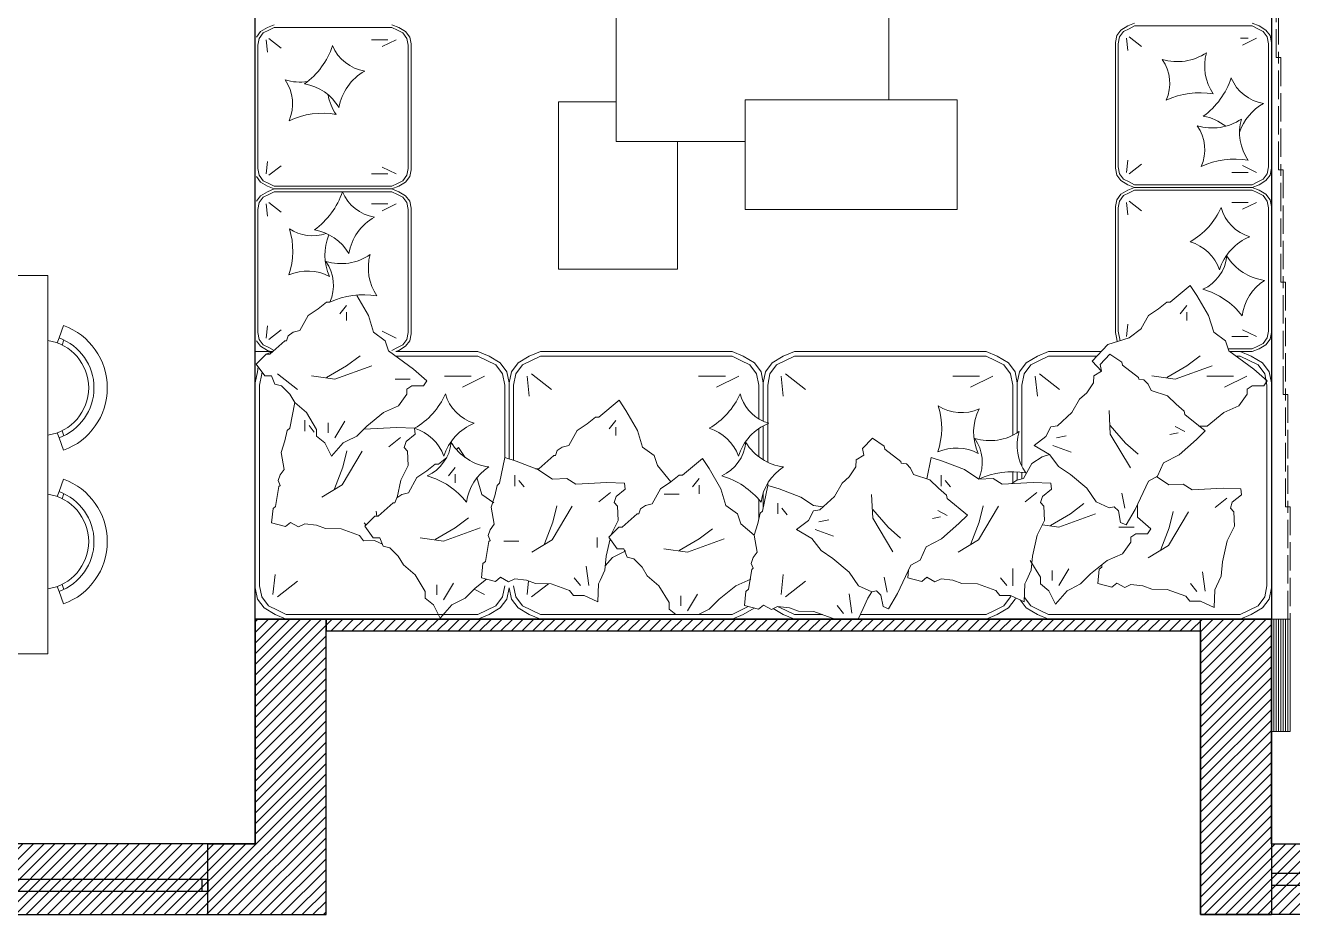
# Model space of a CAD drawing. Header units: millimetres. Extents: x 4686 to 9873, y 2010 to 4441.
# Drawn here: x 5589 to 6126, y 3089 to 3465 of the extents above; entities that cross this region are included whole.
import ezdxf

# ---------------------------------------------------------------- set-up
doc = ezdxf.new("R2010")
doc.units = ezdxf.units.MM
doc.linetypes.add('ACAD_ISO02W100', pattern=[15, 12, -3])
for name, color, linetype, lineweight in [('A-FURN', 9, 'Continuous', 18), ('PROIEZIONI_finissime_fine lines', 251, 'Continuous', 9), ('SEZIONI_medie_small_section', 2, 'Continuous', 25)]:
    doc.layers.add(name, color=color, linetype=linetype, lineweight=lineweight)
doc.layers.add('vetro', color=140, linetype='Continuous')
doc.layers.add('Wall', color=7, linetype='Continuous')

msp = doc.modelspace()

# ---------------------------------------------------------------- hatches: boundary and pattern name
at = {"layer": 'SEZIONI_medie_small_section'}
h = msp.add_hatch(dxfattribs=at)
h.set_pattern_fill('ANSI31', color=256)
edge = h.paths.add_edge_path()
edge.add_line((5286.53, 3553.63), (5316.53, 3566.19))
edge.add_line((5286.53, 3553.63), (5286.53, 3088.68))
edge.add_line((5316.53, 3118.68), (5316.53, 3566.19))
edge.add_line((5686.53, 3118.68), (5316.53, 3118.68))
edge.add_line((5286.53, 3088.68), (5716.53, 3088.68))
edge.add_line((5716.53, 3088.68), (5716.53, 3208.68))
edge.add_line((5686.53, 3213.68), (5686.53, 3118.68))
edge.add_line((6116.53, 3213.68), (5686.53, 3213.68))
edge.add_line((5716.53, 3208.68), (6086.53, 3208.68))
edge.add_line((6116.53, 3118.68), (6116.53, 3213.68))
edge.add_line((6086.53, 3208.68), (6086.53, 3088.68))
edge.add_line((6436.53, 3088.68), (6116.53, 3088.68))
edge.add_line((6086.53, 3088.68), (6116.53, 3088.68))
edge.add_line((6116.53, 3118.68), (6406.53, 3118.68))
edge.add_line((6406.53, 3118.68), (6406.53, 3838.68))
edge.add_line((6436.53, 3868.68), (6436.53, 3088.68))

# ---------------------------------------------------------------- linework, layer by layer
at = {"layer": 'A-FURN'}
for p, q in [((5839.27, 3432.43), (5839.27, 3478.54)), ((5954.68, 3478.54), (5954.68, 3433.3)), ((5694.63, 3465.09), (5691.74, 3463.94)), ((5747.3, 3463.94), (5744.4, 3465.09)), ((6055.76, 3464.58), (6052.86, 3462.85)), ((6058.65, 3465.74), (6055.76, 3464.58)), ((6058.65, 3464.58), (6056.34, 3463.42)), ((6108.43, 3464.58), (6058.65, 3464.58)), ((6108.43, 3464.58), (6101.84, 3464.58)), ((6111.32, 3464.58), (6108.43, 3465.74)), ((6110.74, 3463.42), (6108.43, 3464.58)), ((6114.21, 3462.85), (6111.32, 3464.58)), ((5688.84, 3462.2), (5687.11, 3459.89)), ((5688.26, 3459.31), (5687.69, 3456.41)), ((5690, 3461.62), (5688.26, 3459.31)), ((5691.74, 3463.94), (5688.84, 3462.2)), ((5692.32, 3462.78), (5690, 3461.62)), ((5691.16, 3458.73), (5691.74, 3453.52)), ((5694.63, 3463.94), (5692.32, 3462.78)), ((5692.32, 3459.31), (5697.52, 3455.25)), ((5744.4, 3463.94), (5694.63, 3463.94)), ((5742.67, 3458.73), (5735.72, 3458.73)), ((5746.14, 3458.73), (5740.35, 3455.83)), ((5746.72, 3462.78), (5744.4, 3463.94)), ((5749.03, 3461.62), (5746.72, 3462.78)), ((5750.19, 3462.2), (5747.3, 3463.94)), ((5750.77, 3459.31), (5749.03, 3461.62)), ((5751.93, 3459.89), (5750.19, 3462.2)), ((5751.35, 3456.41), (5750.77, 3459.31)), ((5751.93, 3459.89), (5752.51, 3456.99)), ((6051.13, 3460.53), (6050.55, 3457.64)), ((6052.86, 3462.85), (6051.13, 3460.53)), ((6052.29, 3459.95), (6051.71, 3457.06)), ((6054.02, 3462.27), (6052.29, 3459.95)), ((6056.34, 3463.42), (6054.02, 3462.27)), ((6055.18, 3459.37), (6055.76, 3454.16)), ((6056.34, 3459.95), (6061.55, 3455.9)), ((6106.69, 3459.37), (6103.4, 3459.37)), ((6110.16, 3459.37), (6104.37, 3456.48)), ((6113.06, 3462.27), (6110.74, 3463.42)), ((6114.79, 3459.95), (6113.06, 3462.27)), ((6115.95, 3460.53), (6114.21, 3462.85)), ((6115.37, 3457.06), (6114.79, 3459.95)), ((6115.95, 3460.53), (6116.53, 3457.64)), ((5687.69, 3456.41), (5687.69, 3430.37)), ((5751.35, 3430.37), (5751.35, 3456.41)), ((5752.51, 3456.99), (5752.51, 3430.37)), ((6050.55, 3457.64), (6050.55, 3431.01)), ((6051.71, 3457.06), (6051.71, 3431.01)), ((6115.37, 3431.01), (6115.37, 3457.06)), ((6116.53, 3457.64), (6116.53, 3431.01)), ((5814.89, 3432.43), (5814.89, 3361.7)), ((5839.27, 3432.43), (5814.89, 3432.43)), ((5839.27, 3415.77), (5839.27, 3432.43)), ((5893.91, 3415.77), (5893.91, 3433.3)), ((5893.91, 3433.3), (5954.68, 3433.3)), ((5983.54, 3433.3), (5954.68, 3433.3)), ((5983.54, 3386.93), (5983.54, 3433.3)), ((5687.69, 3404.32), (5687.69, 3430.37)), ((5751.35, 3430.37), (5751.35, 3404.32)), ((5752.51, 3403.75), (5752.51, 3430.37)), ((6050.55, 3404.39), (6050.55, 3431.01)), ((6051.71, 3404.97), (6051.71, 3431.01)), ((6115.37, 3431.01), (6115.37, 3404.97)), ((6116.53, 3404.39), (6116.53, 3431.01)), ((5865.28, 3415.77), (5839.27, 3415.77)), ((5865.28, 3361.7), (5865.28, 3415.77)), ((5893.91, 3415.77), (5865.28, 3415.77)), ((5893.91, 3415.77), (5893.91, 3386.93)), ((5691.16, 3402.01), (5691.74, 3407.22)), ((5692.32, 3401.43), (5697.52, 3405.48)), ((6055.18, 3402.65), (6055.76, 3407.86)), ((6056.34, 3402.08), (6061.55, 3406.13)), ((6110.16, 3402.65), (6104.37, 3405.55)), ((5688.84, 3398.54), (5687.11, 3400.85)), ((5688.26, 3401.43), (5687.69, 3404.32)), ((5690, 3399.12), (5688.26, 3401.43)), ((5742.67, 3402.01), (5735.72, 3402.01)), ((5746.14, 3402.01), (5740.35, 3404.9)), ((5750.77, 3401.43), (5749.03, 3399.12)), ((5751.93, 3400.85), (5750.19, 3398.54)), ((5751.35, 3404.32), (5750.77, 3401.43)), ((5751.93, 3400.85), (5752.51, 3403.75)), ((6051.13, 3401.5), (6050.55, 3404.39)), ((6052.86, 3399.18), (6051.13, 3401.5)), ((6052.29, 3402.08), (6051.71, 3404.97)), ((6054.02, 3399.76), (6052.29, 3402.08)), ((6056.34, 3398.6), (6054.02, 3399.76)), ((6106.69, 3402.65), (6099.74, 3402.65)), ((6113.06, 3399.76), (6110.74, 3398.6)), ((6114.79, 3402.08), (6113.06, 3399.76)), ((6115.95, 3401.5), (6114.21, 3399.18)), ((6115.37, 3404.97), (6114.79, 3402.08)), ((6115.95, 3401.5), (6116.53, 3404.39)), ((5691.74, 3396.8), (5688.84, 3398.54)), ((5691.74, 3394.49), (5688.84, 3392.75)), ((5692.32, 3397.96), (5690, 3399.12)), ((5694.63, 3395.64), (5691.74, 3396.8)), ((5694.63, 3395.64), (5691.74, 3394.49)), ((5694.63, 3396.8), (5692.32, 3397.96)), ((5694.63, 3394.49), (5692.32, 3393.33)), ((5744.4, 3396.8), (5694.63, 3396.8)), ((5744.4, 3395.64), (5694.63, 3395.64)), ((5744.4, 3395.64), (5694.63, 3395.64)), ((5744.4, 3394.49), (5694.63, 3394.49)), ((5746.72, 3397.96), (5744.4, 3396.8)), ((5747.3, 3396.8), (5744.4, 3395.64)), ((5747.3, 3394.49), (5744.4, 3395.64)), ((5746.72, 3393.33), (5744.4, 3394.49)), ((5749.03, 3399.12), (5746.72, 3397.96)), ((5750.19, 3398.54), (5747.3, 3396.8)), ((5750.19, 3392.75), (5747.3, 3394.49)), ((6055.76, 3397.45), (6052.86, 3399.18)), ((6055.76, 3395.13), (6052.86, 3393.39)), ((6058.65, 3396.29), (6055.76, 3397.45)), ((6058.65, 3396.29), (6055.76, 3395.13)), ((6058.65, 3397.45), (6056.34, 3398.6)), ((6058.65, 3395.13), (6056.34, 3393.97)), ((6108.43, 3397.45), (6058.65, 3397.45)), ((6108.43, 3396.29), (6058.65, 3396.29)), ((6108.43, 3396.29), (6058.65, 3396.29)), ((6108.43, 3395.13), (6058.65, 3395.13)), ((6110.74, 3398.6), (6108.43, 3397.45)), ((6111.32, 3397.45), (6108.43, 3396.29)), ((6111.32, 3395.13), (6108.43, 3396.29)), ((6110.74, 3393.97), (6108.43, 3395.13)), ((6114.21, 3399.18), (6111.32, 3397.45)), ((6114.21, 3393.39), (6111.32, 3395.13)), ((5688.84, 3392.75), (5687.11, 3390.43)), ((5688.26, 3389.86), (5687.69, 3386.96)), ((5690, 3392.17), (5688.26, 3389.86)), ((5692.32, 3393.33), (5690, 3392.17)), ((5691.16, 3389.28), (5691.74, 3384.07)), ((5692.32, 3389.86), (5697.52, 3385.8)), ((5742.67, 3389.28), (5735.72, 3389.28)), ((5746.14, 3389.28), (5740.35, 3386.38)), ((5749.03, 3392.17), (5746.72, 3393.33)), ((5750.77, 3389.86), (5749.03, 3392.17)), ((5751.93, 3390.43), (5750.19, 3392.75)), ((5751.35, 3386.96), (5750.77, 3389.86)), ((5751.93, 3390.43), (5752.51, 3387.54)), ((6051.13, 3391.08), (6050.55, 3388.19)), ((6052.86, 3393.39), (6051.13, 3391.08)), ((6052.29, 3390.5), (6051.71, 3387.61)), ((6054.02, 3392.82), (6052.29, 3390.5)), ((6056.34, 3393.97), (6054.02, 3392.82)), ((6055.18, 3389.92), (6055.76, 3384.71)), ((6056.34, 3390.5), (6061.55, 3386.45)), ((6106.69, 3389.92), (6099.74, 3389.92)), ((6110.16, 3389.92), (6104.37, 3387.03)), ((6113.06, 3392.82), (6110.74, 3393.97)), ((6114.79, 3390.5), (6113.06, 3392.82)), ((6115.95, 3391.08), (6114.21, 3393.39)), ((6115.37, 3387.61), (6114.79, 3390.5)), ((6115.95, 3391.08), (6116.53, 3388.19)), ((5687.69, 3386.96), (5687.69, 3360.92)), ((5751.35, 3360.92), (5751.35, 3386.96)), ((5752.51, 3387.54), (5752.51, 3360.92)), ((5893.91, 3386.93), (5983.54, 3386.93)), ((6050.55, 3388.19), (6050.55, 3361.56)), ((6051.71, 3387.61), (6051.71, 3361.56)), ((6115.37, 3361.56), (6115.37, 3387.61)), ((6116.53, 3388.19), (6116.53, 3361.56)), ((5687.69, 3334.87), (5687.69, 3360.92)), ((5751.35, 3360.92), (5751.35, 3334.87)), ((5752.51, 3334.29), (5752.51, 3360.92)), ((5814.89, 3361.7), (5865.28, 3361.7)), ((6050.55, 3334.94), (6050.55, 3361.56)), ((6051.71, 3335.52), (6051.71, 3361.56)), ((6115.37, 3361.56), (6115.37, 3335.52)), ((6116.53, 3334.94), (6116.53, 3361.56)), ((6073.71, 3347.73), (6082.21, 3354.81)), ((6082.21, 3354.81), (6085.04, 3350.56)), ((5713.22, 3344.9), (5716.76, 3347.73)), ((5716.76, 3347.73), (5718.17, 3347.73)), ((5725.25, 3346.32), (5722.42, 3342.78)), ((5729.5, 3350.56), (5734.45, 3342.07)), ((6068.76, 3344.9), (6072.3, 3347.73)), ((6072.3, 3347.73), (6073.71, 3347.73)), ((6080.79, 3346.32), (6077.96, 3342.78)), ((6085.04, 3350.56), (6089.99, 3342.07)), ((5705.43, 3335.7), (5708.97, 3342.07)), ((5708.97, 3342.07), (5713.22, 3344.9)), ((5725.25, 3343.49), (5725.25, 3339.95)), ((5734.45, 3342.07), (5736.58, 3334.99)), ((6061.49, 3336.63), (6064.51, 3342.07)), ((6064.51, 3342.07), (6068.76, 3344.9)), ((6080.79, 3343.49), (6080.79, 3339.95)), ((6089.99, 3342.07), (6092.12, 3334.99)), ((5603.56, 3332.62), (5605.48, 3337.9)), ((5691.16, 3332.56), (5691.74, 3337.77)), ((5692.32, 3331.98), (5697.52, 3336.03)), ((5702.6, 3334.99), (5705.43, 3335.7)), ((5746.14, 3332.56), (5740.35, 3335.45)), ((6052.52, 3331.46), (6051.71, 3335.52)), ((6055.18, 3333.2), (6055.76, 3338.41)), ((6056.34, 3332.62), (6061.55, 3336.68)), ((6110.16, 3333.2), (6104.37, 3336.1)), ((6115.37, 3335.52), (6114.79, 3332.62)), ((5602.79, 3330.51), (5603.56, 3332.62)), ((5604.86, 3329.62), (5605.63, 3331.75)), ((5688.84, 3329.09), (5687.11, 3331.4)), ((5688.26, 3331.98), (5687.69, 3334.87)), ((5690, 3329.66), (5688.26, 3331.98)), ((5692.69, 3325.79), (5699.06, 3331.45)), ((5699.06, 3331.45), (5699.77, 3331.45)), ((5699.77, 3331.45), (5700.48, 3333.58)), ((5700.48, 3333.58), (5702.6, 3334.99)), ((5736.58, 3334.99), (5741.53, 3331.45)), ((5741.53, 3331.45), (5742.95, 3327.21)), ((5750.77, 3331.98), (5749.03, 3329.66)), ((5751.93, 3331.4), (5750.19, 3329.09)), ((5751.35, 3334.87), (5750.77, 3331.98)), ((5751.93, 3331.4), (5752.51, 3334.29)), ((6056.34, 3332.62), (6047.38, 3329.9)), ((6051.13, 3332.05), (6050.55, 3334.94)), ((6051.13, 3332.05), (6051.32, 3331.1)), ((6092.12, 3334.99), (6097.07, 3331.45)), ((6097.07, 3331.45), (6098.49, 3327.21)), ((6106.69, 3333.2), (6099.74, 3333.2)), ((6113.06, 3330.31), (6110.74, 3329.15)), ((6114.79, 3332.62), (6113.06, 3330.31)), ((6115.95, 3332.05), (6114.21, 3329.73)), ((6115.95, 3332.05), (6116.53, 3334.94)), ((5693.02, 3326.84), (5686.53, 3326.84)), ((5687.03, 3321.54), (5691.27, 3325.79)), ((5691.74, 3327.35), (5688.84, 3329.09)), ((5692.32, 3328.51), (5690, 3329.66)), ((5693.87, 3326.84), (5691.27, 3325.79)), ((5691.27, 3325.79), (5692.69, 3325.79)), ((5693.02, 3326.84), (5691.74, 3327.35)), ((5694.63, 3327.35), (5692.32, 3328.51)), ((5693.02, 3326.84), (5693.87, 3326.84)), ((5742.95, 3327.21), (5753.56, 3319.42)), ((5746.72, 3328.51), (5744.4, 3327.35)), ((5747.3, 3327.35), (5746.02, 3326.84)), ((5780.83, 3326.84), (5746.02, 3326.84)), ((5780.83, 3324.95), (5746.02, 3324.95)), ((5749.03, 3329.66), (5746.72, 3328.51)), ((5750.19, 3329.09), (5747.3, 3327.35)), ((5785.54, 3324.95), (5780.83, 3326.84)), ((5784.6, 3323.07), (5780.83, 3324.95)), ((5790.26, 3322.12), (5785.54, 3324.95)), ((5802.51, 3324.95), (5797.8, 3322.12)), ((5807.23, 3326.84), (5802.51, 3324.95)), ((5807.23, 3324.95), (5803.46, 3323.07)), ((5888.33, 3326.84), (5807.23, 3326.84)), ((5888.33, 3324.95), (5807.23, 3324.95)), ((5893.04, 3324.95), (5888.33, 3326.84)), ((5892.1, 3323.07), (5888.33, 3324.95)), ((5897.76, 3322.12), (5893.04, 3324.95)), ((5910.01, 3324.95), (5905.3, 3322.12)), ((5914.73, 3326.84), (5910.01, 3324.95)), ((5914.73, 3324.95), (5910.96, 3323.07)), ((5995.83, 3326.84), (5914.73, 3326.84)), ((5995.83, 3324.95), (5914.73, 3324.95)), ((6000.54, 3324.95), (5995.83, 3326.84)), ((5999.6, 3323.07), (5995.83, 3324.95)), ((6005.26, 3322.12), (6000.54, 3324.95)), ((6017.51, 3324.95), (6012.8, 3322.12)), ((6022.23, 3326.84), (6017.51, 3324.95)), ((6022.23, 3324.95), (6018.46, 3323.07)), ((6044.53, 3326.84), (6022.23, 3326.84)), ((6042.77, 3324.95), (6022.23, 3324.95)), ((6047.38, 3329.9), (6040.73, 3322.75)), ((6108.43, 3327.99), (6098.23, 3327.99)), ((6098.49, 3327.21), (6109.11, 3319.42)), ((6103.33, 3326.84), (6098.99, 3326.84)), ((6108.43, 3326.84), (6098.99, 3326.84)), ((6103.33, 3324.95), (6101.56, 3324.95)), ((6108.04, 3324.95), (6103.33, 3326.84)), ((6107.1, 3323.07), (6103.33, 3324.95)), ((6112.76, 3322.12), (6108.04, 3324.95)), ((6110.74, 3329.15), (6108.43, 3327.99)), ((6111.32, 3327.99), (6108.43, 3326.84)), ((6114.21, 3329.73), (6111.32, 3327.99)), ((5690.57, 3316.59), (5687.03, 3321.54)), ((5687.47, 3318.35), (5687.87, 3320.36)), ((5687.87, 3320.36), (5689.49, 3318.09)), ((5753.56, 3319.42), (5759.23, 3314.46)), ((5788.37, 3321.18), (5784.6, 3323.07)), ((5791.2, 3317.41), (5788.37, 3321.18)), ((5793.08, 3318.35), (5790.26, 3322.12)), ((5797.8, 3322.12), (5794.97, 3318.35)), ((5799.69, 3321.18), (5796.86, 3317.41)), ((5803.46, 3323.07), (5799.69, 3321.18)), ((5895.87, 3321.18), (5892.1, 3323.07)), ((5898.7, 3317.41), (5895.87, 3321.18)), ((5900.58, 3318.35), (5897.76, 3322.12)), ((5905.3, 3322.12), (5902.47, 3318.35)), ((5907.19, 3321.18), (5904.36, 3317.41)), ((5910.96, 3323.07), (5907.19, 3321.18)), ((6003.37, 3321.18), (5999.6, 3323.07)), ((6006.2, 3317.41), (6003.37, 3321.18)), ((6008.08, 3318.35), (6005.26, 3322.12)), ((6012.8, 3322.12), (6009.97, 3318.35)), ((6014.69, 3321.18), (6011.86, 3317.41)), ((6018.46, 3323.07), (6014.69, 3321.18)), ((6040.73, 3322.75), (6044.59, 3318.59)), ((6110.87, 3321.18), (6107.1, 3323.07)), ((6109.11, 3319.42), (6114.77, 3314.46)), ((6113.7, 3317.41), (6110.87, 3321.18)), ((6115.58, 3318.35), (6112.76, 3322.12)), ((5687.47, 3318.35), (5686.53, 3313.64)), ((5689.36, 3317.41), (5688.41, 3312.69)), ((5689.36, 3317.41), (5689.49, 3318.09)), ((5693.4, 3316.59), (5690.57, 3316.59)), ((5694.81, 3313.05), (5693.4, 3316.59)), ((5695.96, 3317.41), (5704.44, 3310.81)), ((5752.15, 3315.17), (5745.78, 3315.17)), ((5759.23, 3314.46), (5757.81, 3312.34)), ((5778, 3316.46), (5766.68, 3316.46)), ((5783.65, 3316.46), (5774.23, 3311.75)), ((5792.14, 3312.69), (5791.2, 3317.41)), ((5793.08, 3318.35), (5794.03, 3313.64)), ((5794.97, 3318.35), (5794.03, 3313.64)), ((5796.86, 3317.41), (5795.91, 3312.69)), ((5801.57, 3316.46), (5802.51, 3307.98)), ((5803.46, 3317.41), (5811.94, 3310.81)), ((5885.5, 3316.46), (5874.18, 3316.46)), ((5891.15, 3316.46), (5881.73, 3311.75)), ((5899.64, 3312.69), (5898.7, 3317.41)), ((5900.58, 3318.35), (5901.53, 3313.64)), ((5902.47, 3318.35), (5901.53, 3313.64)), ((5904.36, 3317.41), (5903.41, 3312.69)), ((5909.07, 3316.46), (5910.01, 3307.98)), ((5910.96, 3317.41), (5919.44, 3310.81)), ((5993, 3316.46), (5981.68, 3316.46)), ((5998.65, 3316.46), (5989.23, 3311.75)), ((6007.14, 3312.69), (6006.2, 3317.41)), ((6008.08, 3318.35), (6009.03, 3313.64)), ((6009.97, 3318.35), (6009.03, 3313.64)), ((6011.86, 3317.41), (6010.91, 3312.69)), ((6016.57, 3316.46), (6017.51, 3307.98)), ((6018.46, 3317.41), (6026.94, 3310.81)), ((6100.5, 3316.46), (6089.18, 3316.46)), ((6106.15, 3316.46), (6096.73, 3311.75)), ((6114.77, 3314.46), (6113.35, 3312.34)), ((6114.64, 3312.69), (6113.7, 3317.41)), ((6115.58, 3318.35), (6116.53, 3313.64)), ((5688.41, 3312.69), (5688.41, 3270.26)), ((5697.64, 3312.34), (5694.81, 3313.05)), ((5701.18, 3308.8), (5697.64, 3312.34)), ((5703.31, 3305.26), (5701.18, 3308.8)), ((5750.73, 3308.8), (5747.19, 3303.85)), ((5752.86, 3312.34), (5750.73, 3310.93)), ((5750.73, 3310.93), (5750.73, 3308.8)), ((5757.81, 3312.34), (5752.86, 3312.34)), ((5792.14, 3282.01), (5792.14, 3312.69)), ((5794.03, 3313.64), (5794.03, 3281.43)), ((5795.91, 3312.69), (5795.91, 3280.84)), ((5899.64, 3298.4), (5899.64, 3312.69)), ((5901.53, 3313.64), (5901.53, 3297.41)), ((5901.53, 3311.75), (5901.53, 3297.41)), ((5903.41, 3312.69), (5903.41, 3280.06)), ((6007.14, 3291.46), (6007.14, 3312.69)), ((6009.03, 3313.64), (6009.03, 3292.51)), ((6009.03, 3313.64), (6009.03, 3292.51)), ((6010.91, 3312.69), (6010.91, 3278.45)), ((6106.27, 3308.8), (6102.74, 3303.85)), ((6108.4, 3312.34), (6106.27, 3310.93)), ((6106.27, 3310.93), (6106.27, 3308.8)), ((6113.35, 3312.34), (6108.4, 3312.34)), ((6114.64, 3270.26), (6114.64, 3312.69)), ((6116.53, 3313.64), (6116.53, 3270.26)), ((5701.17, 3294.41), (5703.31, 3305.26)), ((5708.26, 3301.02), (5703.31, 3305.26)), ((5747.19, 3303.85), (5740.82, 3301.02)), ((5832.03, 3299.15), (5840.52, 3306.23)), ((5840.52, 3306.23), (5843.35, 3301.98)), ((6102.74, 3303.85), (6096.36, 3301.02)), ((5707.56, 3297.77), (5707.59, 3293.24)), ((5712.51, 3293.94), (5708.26, 3301.02)), ((5740.82, 3301.02), (5733.74, 3295.35)), ((5827.07, 3296.32), (5830.61, 3299.15)), ((5830.61, 3299.15), (5832.03, 3299.15)), ((5843.35, 3301.98), (5848.31, 3293.49)), ((6096.36, 3301.02), (6089.29, 3295.35)), ((5602.79, 3292.51), (5603.56, 3290.39)), ((5604.86, 3293.39), (5605.63, 3291.27)), ((5699.1, 3289.09), (5700.07, 3293.52)), ((5700.07, 3293.52), (5701.17, 3294.41)), ((5709.34, 3295.57), (5711.57, 3292.83)), ((5712.51, 3291.11), (5712.51, 3293.94)), ((5717.46, 3292.52), (5717.46, 3296.77)), ((5720.3, 3290.4), (5724.54, 3297.48)), ((5733.74, 3295.35), (5729.5, 3291.11)), ((5732.47, 3294.07), (5746.49, 3294.71)), ((5746.49, 3294.71), (5754.01, 3294.43)), ((5754.01, 3294.43), (5754.25, 3291.89)), ((5819.28, 3287.12), (5822.82, 3293.49)), ((5822.82, 3293.49), (5827.07, 3296.32)), ((5839.1, 3297.73), (5836.27, 3294.19)), ((5839.1, 3294.9), (5839.1, 3291.36)), ((5848.31, 3293.49), (5850.43, 3286.41)), ((5899.64, 3282.35), (5899.64, 3294.28)), ((5901.53, 3295.44), (5901.53, 3281.07)), ((5901.53, 3295.44), (5901.53, 3281.07)), ((6077.09, 3292.48), (6073.61, 3291.8)), ((6079.87, 3293.02), (6075.85, 3295.12)), ((6089.29, 3295.35), (6085.9, 3295.35)), ((5603.56, 3290.39), (5605.48, 3285.12)), ((5697.59, 3284.22), (5699.1, 3289.09)), ((5716.05, 3288.27), (5712.51, 3291.11)), ((5718.88, 3282.61), (5716.05, 3288.27)), ((5723.84, 3288.27), (5718.88, 3282.61)), ((5725.25, 3288.98), (5723.84, 3288.27)), ((5729.5, 3291.11), (5725.25, 3288.98)), ((5748.07, 3290.52), (5743.12, 3286.51)), ((5750.4, 3288.77), (5749.64, 3286.33)), ((5754.25, 3291.89), (5750.4, 3288.77)), ((5816.45, 3286.41), (5819.28, 3287.12)), ((6024.03, 3287.17), (6031.79, 3284.36)), ((6025.58, 3290.36), (6029.74, 3291.17)), ((5698.85, 3277.04), (5697.59, 3284.22)), ((5749.64, 3286.33), (5750.98, 3284.68)), ((5750.98, 3284.68), (5751.35, 3278.61)), ((5764.11, 3279.18), (5767.59, 3282.08)), ((5771.67, 3285.48), (5772.61, 3286.26)), ((5772.61, 3286.26), (5775.44, 3282.01)), ((5790, 3271.17), (5792.14, 3282.01)), ((5792.14, 3282.01), (5797.02, 3280.5)), ((5806.54, 3277.21), (5812.91, 3282.87)), ((5812.91, 3282.87), (5813.62, 3282.87)), ((5813.62, 3282.87), (5814.33, 3284.99)), ((5814.33, 3284.99), (5816.45, 3286.41)), ((5850.43, 3286.41), (5855.38, 3282.87)), ((5855.38, 3282.87), (5856.8, 3278.62)), ((5970.77, 3273.07), (5972.53, 3282.01)), ((5972.53, 3282.01), (5977.41, 3280.5)), ((6015.24, 3279.51), (6019.49, 3282.34)), ((6019.49, 3282.34), (6022.63, 3283.29)), ((5697.1, 3274.71), (5698.85, 3277.04)), ((5751.35, 3278.61), (5748.19, 3272.39)), ((5754.91, 3273.52), (5759.16, 3276.35)), ((5759.16, 3276.35), (5762.7, 3279.18)), ((5762.7, 3279.18), (5764.11, 3279.18)), ((5771.19, 3277.77), (5768.36, 3274.23)), ((5797.02, 3280.5), (5806.21, 3277.02)), ((5805.13, 3277.21), (5806.54, 3277.21)), ((5806.21, 3277.02), (5812.32, 3272.86)), ((5856.8, 3278.62), (5862.36, 3271.69)), ((5867.31, 3274.52), (5875.81, 3281.6)), ((5875.81, 3281.6), (5878.64, 3277.36)), ((5878.64, 3277.36), (5883.59, 3268.86)), ((5977.41, 3280.5), (5986.61, 3277.02)), ((5986.61, 3277.02), (5992.71, 3272.86)), ((6011.7, 3273.14), (6015.24, 3279.51)), ((5603.56, 3267.62), (5605.48, 3272.9)), ((5696.34, 3272.27), (5697.1, 3274.71)), ((5697.13, 3270.18), (5696.34, 3272.27)), ((5748.19, 3272.39), (5746.61, 3265.15)), ((5751.37, 3267.15), (5754.91, 3273.52)), ((5771.19, 3274.94), (5771.19, 3271.4)), ((5780.38, 3273.54), (5780.39, 3273.52)), ((5780.39, 3273.52), (5782.52, 3266.44)), ((5788.9, 3270.27), (5790, 3271.17)), ((5796.39, 3274.53), (5796.42, 3269.99)), ((5798.18, 3272.33), (5800.4, 3269.58)), ((5812.32, 3272.86), (5818.4, 3273.23)), ((5818.4, 3273.23), (5822.17, 3270.83)), ((5822.17, 3270.83), (5835.33, 3271.47)), ((5835.33, 3271.47), (5842.84, 3271.18)), ((5842.84, 3271.18), (5843.08, 3268.64)), ((5858.11, 3268.86), (5862.36, 3271.69)), ((5862.36, 3271.69), (5865.9, 3274.52)), ((5865.9, 3274.52), (5867.31, 3274.52)), ((5874.39, 3273.11), (5871.56, 3269.57)), ((5903.41, 3271.23), (5903.41, 3270.26)), ((5976.78, 3274.53), (5976.81, 3269.99)), ((5978.57, 3272.33), (5980.8, 3269.58)), ((5992.71, 3272.86), (5998.79, 3273.23)), ((5998.79, 3273.23), (6002.57, 3270.83)), ((6002.57, 3270.83), (6015.72, 3271.47)), ((6006.75, 3271.02), (6008.87, 3272.43)), ((6007.14, 3271.28), (6007.14, 3276.01)), ((6008.87, 3272.43), (6011.7, 3273.14)), ((6009.03, 3275.94), (6009.03, 3272.47)), ((6009.03, 3275.94), (6009.03, 3272.47)), ((6010.91, 3275.76), (6010.91, 3272.94)), ((6015.72, 3271.47), (6023.24, 3271.18)), ((6023.24, 3271.18), (6023.47, 3268.64)), ((6067.96, 3273.95), (6073.09, 3270.45)), ((5602.79, 3265.51), (5603.56, 3267.62)), ((5604.86, 3264.62), (5605.63, 3266.75)), ((5688.41, 3227.82), (5688.41, 3270.26)), ((5695.2, 3261.32), (5696.58, 3269.73)), ((5696.58, 3269.73), (5697.13, 3270.18)), ((5746.42, 3265.03), (5748.54, 3266.44)), ((5748.54, 3266.44), (5751.37, 3267.15)), ((5782.52, 3266.44), (5787.47, 3262.9)), ((5786.42, 3260.97), (5787.94, 3265.85)), ((5787.94, 3265.85), (5788.9, 3270.27)), ((5836.9, 3267.28), (5831.95, 3263.26)), ((5843.08, 3268.64), (5839.23, 3265.52)), ((5854.57, 3262.49), (5858.11, 3268.86)), ((5866, 3266.59), (5859.63, 3266.59)), ((5874.39, 3270.28), (5874.39, 3266.74)), ((5883.59, 3268.86), (5885.72, 3261.78)), ((5901.27, 3259.41), (5903.41, 3270.26)), ((5901.53, 3267.12), (5901.53, 3260.7)), ((5903.41, 3270.26), (5908.29, 3268.74)), ((5908.29, 3268.74), (5917.49, 3265.27)), ((6017.29, 3267.28), (6012.34, 3263.26)), ((6023.47, 3268.64), (6019.63, 3265.52)), ((6054.45, 3260.65), (6053.23, 3266.91)), ((6073.09, 3270.45), (6079.17, 3270.82)), ((6079.17, 3270.82), (6082.94, 3268.42)), ((6082.94, 3268.42), (6096.1, 3269.06)), ((6096.1, 3269.06), (6103.62, 3268.78)), ((6103.85, 3266.23), (6100, 3263.11)), ((6103.62, 3268.78), (6103.85, 3266.23)), ((6114.64, 3270.26), (6114.64, 3227.82)), ((6116.53, 3226.88), (6116.53, 3270.26)), ((5693.47, 3254.46), (5694.1, 3260.43)), ((5694.1, 3260.43), (5695.2, 3261.32)), ((5738.63, 3257.24), (5745, 3262.9)), ((5745, 3262.9), (5745.71, 3262.9)), ((5745.71, 3262.9), (5746.42, 3265.03)), ((5787.69, 3253.79), (5786.42, 3260.97)), ((5839.23, 3265.52), (5838.48, 3263.08)), ((5838.48, 3263.08), (5839.81, 3261.44)), ((5839.81, 3261.44), (5840.19, 3255.36)), ((5848.91, 3258.24), (5849.62, 3260.37)), ((5849.62, 3260.37), (5851.74, 3261.78)), ((5851.74, 3261.78), (5854.57, 3262.49)), ((5885.72, 3261.78), (5890.67, 3258.24)), ((5899.64, 3256.07), (5899.64, 3264.3)), ((5907.66, 3262.77), (5907.69, 3258.24)), ((5909.45, 3260.57), (5911.68, 3257.82)), ((5917.49, 3265.27), (5922.72, 3261.7)), ((5922.72, 3261.7), (5926.77, 3261.11)), ((6019.63, 3265.52), (6018.87, 3263.08)), ((6018.87, 3263.08), (6020.21, 3261.44)), ((6020.21, 3261.44), (6020.58, 3255.36)), ((6059.84, 3260.08), (6059.84, 3262.09)), ((6097.67, 3264.87), (6092.72, 3260.85)), ((6100, 3263.11), (6099.25, 3260.68)), ((6099.25, 3260.68), (6100.58, 3259.03)), ((5732.97, 3252.99), (5737.21, 3257.24)), ((5737.21, 3257.24), (5738.63, 3257.24)), ((5738.08, 3257.24), (5737.77, 3259.39)), ((5840.19, 3255.36), (5837.02, 3249.15)), ((5841.83, 3252.58), (5848.2, 3258.24)), ((5848.2, 3258.24), (5848.91, 3258.24)), ((5890.67, 3258.24), (5892.09, 3254)), ((5899.21, 3254.09), (5900.17, 3258.52)), ((5900.17, 3258.52), (5901.27, 3259.41)), ((5925.06, 3254.82), (5929.23, 3255.64)), ((5976.57, 3256.94), (5973.1, 3256.26)), ((5979.35, 3257.48), (5975.33, 3259.58)), ((6020.58, 3255.36), (6017.41, 3249.15)), ((6059.84, 3256.86), (6059.84, 3260.08)), ((6059.84, 3256.86), (6065.5, 3251.9)), ((6100.58, 3259.03), (6100.96, 3252.95)), ((5699.34, 3252.84), (5693.47, 3254.46)), ((5701.54, 3254.62), (5699.34, 3252.84)), ((5704.87, 3252.76), (5701.54, 3254.62)), ((5707.52, 3254), (5704.87, 3252.76)), ((5712.49, 3253.48), (5707.52, 3254)), ((5716.37, 3252.06), (5712.49, 3253.48)), ((5722.9, 3251.89), (5716.37, 3252.06)), ((5730.65, 3249.06), (5722.9, 3251.89)), ((5733.45, 3253.48), (5732.72, 3254.38)), ((5736.51, 3248.04), (5732.97, 3252.99)), ((5785.17, 3249.02), (5785.93, 3251.46)), ((5785.93, 3251.46), (5787.69, 3253.79)), ((5836.17, 3248.33), (5840.42, 3252.58)), ((5840.42, 3252.58), (5841.83, 3252.58)), ((5892.09, 3254), (5897.69, 3249.22)), ((5897.69, 3249.22), (5899.21, 3254.09)), ((5923.52, 3251.64), (5931.28, 3248.82)), ((6058.42, 3252.61), (6052.05, 3252.61)), ((6059.13, 3249.78), (6057, 3248.36)), ((6064.08, 3249.78), (6059.13, 3249.78)), ((6065.5, 3251.9), (6064.08, 3249.78)), ((6100.96, 3252.95), (6097.79, 3246.74)), ((5732.44, 3246.86), (5730.65, 3249.06)), ((5736.97, 3246.89), (5732.44, 3246.86)), ((5739.34, 3248.04), (5736.51, 3248.04)), ((5740.42, 3245.33), (5736.97, 3246.89)), ((5740.75, 3244.5), (5739.34, 3248.04)), ((5743.59, 3243.79), (5740.75, 3244.5)), ((5784.03, 3238.07), (5785.41, 3246.48)), ((5785.96, 3246.93), (5785.17, 3249.02)), ((5785.41, 3246.48), (5785.96, 3246.93)), ((5798.09, 3246.62), (5791.72, 3246.62)), ((5831.32, 3243.94), (5831.32, 3248.18)), ((5836.69, 3247.61), (5835.09, 3240.29)), ((5839.71, 3243.38), (5836.17, 3248.33)), ((5898.96, 3242.04), (5897.69, 3249.22)), ((6017.41, 3249.15), (6015.48, 3240.29)), ((6057, 3246.24), (6053.47, 3241.29)), ((6057, 3248.36), (6057, 3246.24)), ((6097.79, 3246.74), (6095.86, 3237.88)), ((5747.12, 3240.25), (5743.59, 3243.79)), ((5749.25, 3236.71), (5747.12, 3240.25)), ((5835.09, 3240.29), (5834.47, 3234.32)), ((5837.69, 3239.69), (5834.67, 3236.24)), ((5839.1, 3240.4), (5837.69, 3239.69)), ((5843.35, 3242.52), (5839.1, 3240.4)), ((5842.54, 3243.38), (5839.71, 3243.38)), ((5843.95, 3239.84), (5842.54, 3243.38)), ((5846.79, 3239.13), (5843.95, 3239.84)), ((5850.32, 3235.59), (5846.79, 3239.13)), ((5896.45, 3237.27), (5897.2, 3239.71)), ((5897.2, 3239.71), (5898.96, 3242.04)), ((6015.48, 3240.29), (6014.86, 3234.32)), ((6053.47, 3241.29), (6047.09, 3238.46)), ((5754.2, 3232.47), (5749.25, 3236.71)), ((5782.31, 3231.21), (5782.93, 3237.18)), ((5782.93, 3237.18), (5784.03, 3238.07)), ((5827.76, 3227.97), (5826.6, 3236.14)), ((5834.47, 3234.32), (5832.5, 3229.99)), ((5852.45, 3232.05), (5850.32, 3235.59)), ((5895.3, 3226.32), (5896.68, 3234.73)), ((5897.23, 3235.17), (5896.45, 3237.27)), ((5896.68, 3234.73), (5897.23, 3235.17)), ((5962.7, 3231.21), (5963.04, 3234.45)), ((6007.14, 3235.12), (6007.14, 3227.82)), ((6014.86, 3234.32), (6012.9, 3229.99)), ((6018.78, 3231.38), (6014.53, 3238.46)), ((6023.74, 3229.96), (6023.74, 3234.21)), ((6026.57, 3227.84), (6030.81, 3234.92)), ((6047.09, 3238.46), (6040.02, 3232.79)), ((6043.08, 3228.8), (6043.7, 3234.77)), ((6043.7, 3234.77), (6044.8, 3235.66)), ((6044.8, 3235.66), (6044.8, 3236.62)), ((6088.53, 3225.56), (6087.37, 3233.73)), ((6095.86, 3237.88), (6095.24, 3231.91)), ((5604.86, 3228.39), (5605.63, 3226.27)), ((5694.07, 3224.05), (5695.01, 3232.54)), ((5695.96, 3223.11), (5704.44, 3229.71)), ((5758.45, 3225.39), (5754.2, 3232.47)), ((5763.41, 3223.97), (5763.41, 3228.22)), ((5766.24, 3221.85), (5770.48, 3228.93)), ((5784.45, 3230.62), (5779.69, 3226.8)), ((5788.18, 3229.59), (5782.31, 3231.21)), ((5790.38, 3231.37), (5788.18, 3229.59)), ((5793.7, 3229.51), (5790.38, 3231.37)), ((5796.35, 3230.75), (5793.7, 3229.51)), ((5801.33, 3230.23), (5796.35, 3230.75)), ((5805.21, 3228.82), (5801.33, 3230.23)), ((5801.57, 3224.05), (5802.22, 3229.9)), ((5803.46, 3223.11), (5810.61, 3228.67)), ((5811.73, 3228.64), (5805.21, 3228.82)), ((5819.49, 3225.81), (5811.73, 3228.64)), ((5824.23, 3227.84), (5821.55, 3231.13)), ((5831.85, 3228.55), (5831.57, 3221.03)), ((5832.5, 3229.99), (5831.85, 3228.55)), ((5857.4, 3227.81), (5852.45, 3232.05)), ((5896.33, 3230.64), (5889.96, 3227.81)), ((5909.07, 3224.05), (5910.01, 3232.54)), ((5910.96, 3223.11), (5919.44, 3229.71)), ((5953.93, 3225.12), (5952.71, 3231.37)), ((5968.57, 3229.59), (5962.7, 3231.21)), ((5970.77, 3231.37), (5968.57, 3229.59)), ((5974.1, 3229.51), (5970.77, 3231.37)), ((5976.74, 3230.75), (5974.1, 3229.51)), ((5981.72, 3230.23), (5976.74, 3230.75)), ((5985.6, 3228.82), (5981.72, 3230.23)), ((5992.12, 3228.64), (5985.6, 3228.82)), ((5999.88, 3225.81), (5992.12, 3228.64)), ((6004.62, 3227.84), (6001.94, 3231.13)), ((6012.24, 3228.55), (6011.96, 3221.03)), ((6012.9, 3229.99), (6012.24, 3228.55)), ((6018.78, 3228.55), (6018.78, 3231.38)), ((6022.32, 3225.71), (6018.78, 3228.55)), ((6035.77, 3228.55), (6031.52, 3226.42)), ((6040.02, 3232.79), (6035.77, 3228.55)), ((6048.95, 3227.18), (6043.08, 3228.8)), ((6051.15, 3228.96), (6048.95, 3227.18)), ((6054.47, 3227.11), (6051.15, 3228.96)), ((6057.12, 3228.34), (6054.47, 3227.11)), ((6062.1, 3227.82), (6057.12, 3228.34)), ((6085, 3225.43), (6082.32, 3228.73)), ((6095.24, 3231.91), (6093.27, 3227.58)), ((5602.79, 3227.51), (5603.56, 3225.39)), ((5603.56, 3225.39), (5605.48, 3220.12)), ((5687.47, 3222.17), (5686.53, 3226.88)), ((5689.36, 3223.11), (5688.41, 3227.82)), ((5692.19, 3219.34), (5689.36, 3223.11)), ((5758.45, 3222.56), (5758.45, 3225.39)), ((5779.69, 3226.8), (5775.44, 3222.56)), ((5783.65, 3224.05), (5779.18, 3226.29)), ((5791.2, 3223.11), (5788.37, 3219.34)), ((5792.14, 3227.82), (5791.2, 3223.11)), ((5793.08, 3222.17), (5794.03, 3226.88)), ((5794.97, 3222.17), (5794.03, 3226.88)), ((5796.86, 3223.11), (5795.91, 3227.82)), ((5799.69, 3219.34), (5796.86, 3223.11)), ((5821.27, 3223.62), (5819.49, 3225.81)), ((5825.8, 3223.65), (5821.27, 3223.62)), ((5831.57, 3221.03), (5825.8, 3223.65)), ((5861.65, 3220.73), (5857.4, 3227.81)), ((5866.61, 3219.31), (5866.61, 3223.56)), ((5869.44, 3217.19), (5873.68, 3224.27)), ((5889.96, 3227.81), (5882.89, 3222.14)), ((5893.58, 3219.45), (5894.2, 3225.43)), ((5894.2, 3225.43), (5895.3, 3226.32)), ((5939.04, 3216.21), (5937.88, 3224.39)), ((5945.74, 3222.56), (5947.41, 3225.29)), ((6001.66, 3223.62), (5999.88, 3225.81)), ((6006.19, 3223.65), (6001.66, 3223.62)), ((6006.2, 3223.11), (6003.37, 3219.34)), ((6011.96, 3221.03), (6006.19, 3223.65)), ((6006.3, 3223.6), (6006.2, 3223.11)), ((6008.08, 3222.17), (6008.2, 3222.74)), ((6014.69, 3219.34), (6012.03, 3222.88)), ((6025.15, 3220.05), (6022.32, 3225.71)), ((6030.11, 3225.71), (6025.15, 3220.05)), ((6031.52, 3226.42), (6030.11, 3225.71)), ((6065.98, 3226.41), (6062.1, 3227.82)), ((6072.5, 3226.23), (6065.98, 3226.41)), ((6080.26, 3223.41), (6072.5, 3226.23)), ((6082.04, 3221.21), (6080.26, 3223.41)), ((6092.62, 3226.14), (6092.34, 3218.62)), ((6093.27, 3227.58), (6092.62, 3226.14)), ((6113.7, 3223.11), (6110.87, 3219.34)), ((6114.64, 3227.82), (6113.7, 3223.11)), ((6115.58, 3222.17), (6116.53, 3226.88)), ((5690.3, 3218.39), (5687.47, 3222.17)), ((5695.01, 3215.57), (5690.3, 3218.39)), ((5695.96, 3217.45), (5692.19, 3219.34)), ((5699.73, 3215.57), (5695.96, 3217.45)), ((5761.99, 3219.72), (5758.45, 3222.56)), ((5764.82, 3214.06), (5761.99, 3219.72)), ((5769.78, 3219.72), (5764.82, 3214.06)), ((5771.19, 3220.43), (5769.78, 3219.72)), ((5775.44, 3222.56), (5771.19, 3220.43)), ((5784.6, 3217.45), (5780.83, 3215.57)), ((5788.37, 3219.34), (5784.6, 3217.45)), ((5790.26, 3218.39), (5785.54, 3215.57)), ((5793.08, 3222.17), (5790.26, 3218.39)), ((5797.8, 3218.39), (5794.97, 3222.17)), ((5802.51, 3215.57), (5797.8, 3218.39)), ((5803.46, 3217.45), (5799.69, 3219.34)), ((5807.23, 3215.57), (5803.46, 3217.45)), ((5861.65, 3217.9), (5861.65, 3220.73)), ((5864.56, 3215.57), (5861.65, 3217.9)), ((5878.64, 3217.9), (5874.39, 3215.77)), ((5882.89, 3222.14), (5878.64, 3217.9)), ((5892.1, 3217.45), (5888.33, 3215.57)), ((5895.2, 3219), (5892.1, 3217.45)), ((5897.65, 3218.33), (5893.04, 3215.57)), ((5899.45, 3217.83), (5893.58, 3219.45)), ((5901.65, 3219.62), (5899.45, 3217.83)), ((5904.98, 3217.76), (5901.65, 3219.62)), ((5907.62, 3218.99), (5904.98, 3217.76)), ((5910.01, 3215.57), (5905.76, 3218.12)), ((5910.96, 3217.45), (5907.62, 3218.99)), ((5912.6, 3218.47), (5907.62, 3218.99)), ((5914.73, 3215.57), (5910.96, 3217.45)), ((5916.48, 3217.06), (5912.6, 3218.47)), ((5935.5, 3216.08), (5932.82, 3219.38)), ((5943.78, 3218.24), (5941.71, 3213.68)), ((5945.74, 3222.56), (5943.78, 3218.24)), ((5999.6, 3217.45), (5995.83, 3215.57)), ((6003.37, 3219.34), (5999.6, 3217.45)), ((6005.26, 3218.39), (6000.54, 3215.57)), ((6008.08, 3222.17), (6005.26, 3218.39)), ((6012.8, 3218.39), (6010.24, 3221.81)), ((6017.51, 3215.57), (6012.8, 3218.39)), ((6018.46, 3217.45), (6014.69, 3219.34)), ((6022.23, 3215.57), (6018.46, 3217.45)), ((6086.57, 3221.24), (6082.04, 3221.21)), ((6092.34, 3218.62), (6086.57, 3221.24)), ((6107.1, 3217.45), (6103.33, 3215.57)), ((6110.87, 3219.34), (6107.1, 3217.45)), ((6112.76, 3218.39), (6108.04, 3215.57)), ((6115.58, 3222.17), (6112.76, 3218.39)), ((5699.73, 3213.68), (5695.01, 3215.57)), ((5780.83, 3215.57), (5699.73, 3215.57)), ((5780.83, 3213.68), (5699.73, 3213.68)), ((5785.54, 3215.57), (5780.83, 3213.68)), ((5807.23, 3213.68), (5802.51, 3215.57)), ((5888.33, 3215.57), (5807.23, 3215.57)), ((5888.33, 3213.68), (5807.23, 3213.68)), ((5874.39, 3215.77), (5873.98, 3215.57)), ((5893.04, 3215.57), (5888.33, 3213.68)), ((5914.73, 3213.68), (5910.01, 3215.57)), ((5926.62, 3215.57), (5914.73, 3215.57)), ((5995.83, 3213.68), (5914.73, 3213.68)), ((5923, 3216.88), (5916.48, 3217.06)), ((5931.8, 3213.68), (5923, 3216.88)), ((5995.83, 3215.57), (5942.57, 3215.57)), ((6000.54, 3215.57), (5995.83, 3213.68)), ((6022.23, 3213.68), (6017.51, 3215.57)), ((6103.33, 3215.57), (6022.23, 3215.57)), ((6103.33, 3213.68), (6022.23, 3213.68)), ((6108.04, 3215.57), (6103.33, 3213.68))]:
    msp.add_line(p, q, dxfattribs=at)
at = {"layer": 'A-FURN', "linetype": 'ACAD_ISO02W100'}
for points in [[(6118.53, 3451.18), (6118.53, 3498.68), (6119.53, 3498.68), (6119.53, 3451.18), (6118.53, 3451.18)], [(6119.53, 3403.68), (6119.53, 3451.18), (6120.53, 3451.18), (6120.53, 3403.68), (6119.53, 3403.68)], [(6120.53, 3356.18), (6120.53, 3403.68), (6121.53, 3403.68), (6121.53, 3356.18), (6120.53, 3356.18)], [(6121.53, 3308.68), (6121.53, 3356.18), (6122.53, 3356.18), (6122.53, 3308.68), (6121.53, 3308.68)], [(6122.53, 3261.18), (6122.53, 3308.68), (6123.53, 3308.68), (6123.53, 3261.18), (6122.53, 3261.18)], [(6123.53, 3213.68), (6123.53, 3261.18), (6124.53, 3261.18), (6124.53, 3213.68), (6123.53, 3213.68)]]:
    msp.add_lwpolyline(points, dxfattribs=at)
at = {"layer": 'A-FURN'}
for points in [[(5508.87, 3359.01), (5508.87, 3199.01), (5598.87, 3199.01), (5598.87, 3359.01)], [(6064.41, 3313.08), (6065.65, 3310.44), (6072.58, 3308.18), (6076.17, 3304.56), (6079.63, 3301.63), (6079.9, 3300.24), (6088.47, 3293.26), (6084.85, 3289.66), (6077.46, 3283.17), (6070.92, 3279.73), (6068.39, 3274.19), (6064.5, 3271.99), (6058.89, 3260.08), (6055.11, 3253.57), (6052.75, 3254.55), (6051.81, 3259.42), (6050.01, 3261.23), (6047.92, 3260.82), (6042.38, 3263.35), (6038.39, 3269.06), (6031.47, 3274.92), (6026.49, 3278.28), (6023.59, 3282.04), (6022.63, 3283.29), (6016.12, 3287.07), (6021.14, 3290.93), (6023.24, 3294.95), (6026.02, 3295.49), (6032.15, 3301.02), (6035.37, 3306.69), (6038.44, 3309.46), (6041.23, 3313.61), (6041.39, 3316.52), (6044.59, 3318.59), (6044.05, 3321.37), (6048.23, 3325.79), (6053.21, 3322.43), (6053.48, 3321.05), (6060.26, 3315.88), (6060.4, 3315.18), (6062.62, 3314.89)], [(5963.9, 3277.55), (5965.13, 3274.9), (5972.06, 3272.65), (5975.66, 3269.02), (5979.11, 3266.09), (5979.38, 3264.7), (5987.96, 3257.72), (5984.33, 3254.13), (5976.94, 3247.64), (5970.4, 3244.2), (5967.88, 3238.66), (5963.98, 3236.45), (5958.37, 3224.54), (5954.59, 3218.04), (5952.24, 3219.02), (5951.29, 3223.88), (5949.49, 3225.69), (5947.41, 3225.29), (5941.87, 3227.81), (5937.87, 3233.52), (5930.96, 3239.39), (5925.97, 3242.74), (5923.08, 3246.5), (5922.11, 3247.76), (5915.6, 3251.54), (5920.62, 3255.4), (5922.72, 3259.42), (5925.5, 3259.96), (5931.63, 3265.48), (5934.85, 3271.16), (5937.92, 3273.92), (5940.72, 3278.07), (5940.87, 3280.99), (5944.07, 3283.05), (5943.53, 3285.83), (5947.71, 3290.25), (5952.7, 3286.9), (5952.97, 3285.51), (5959.75, 3280.34), (5959.88, 3279.65), (5962.1, 3279.36)]]:
    msp.add_lwpolyline(points, close=True, dxfattribs=at)
for points in [[(5716.76, 3315.88), (5725.25, 3320.84), (5730.91, 3325.08)], [(6072.3, 3315.88), (6080.79, 3320.84), (6086.45, 3325.08)], [(5710.39, 3316.59), (5720.3, 3315.17), (5735.87, 3320.84)], [(6065.93, 3316.59), (6075.84, 3315.17), (6091.41, 3320.84)], [(6047.84, 3301.91), (6048.35, 3291.92), (6056.89, 3277.72)], [(6048.37, 3295.53), (6054.86, 3288.14), (6060.11, 3283.39)], [(5714.74, 3265.32), (5723.33, 3270.46), (5731.85, 3284.67)], [(5720.13, 3268.78), (5723.61, 3277.98), (5725.33, 3284.85)], [(5947.32, 3266.38), (5947.83, 3256.38), (5956.37, 3242.18)], [(5803.57, 3242.07), (5812.16, 3247.21), (5820.69, 3261.42)], [(5808.97, 3245.53), (5812.44, 3254.73), (5814.17, 3261.6)], [(5983.96, 3242.07), (5992.55, 3247.21), (6001.08, 3261.42)], [(5989.36, 3245.53), (5992.83, 3254.73), (5994.56, 3261.6)], [(6023.03, 3253.32), (6031.52, 3258.27), (6037.18, 3262.52)], [(5762.7, 3247.33), (5771.19, 3252.28), (5776.85, 3256.53)], [(5947.85, 3259.99), (5954.34, 3252.6), (5959.59, 3247.86)], [(6019.68, 3253.6), (6026.57, 3252.61), (6042.14, 3258.27)], [(6064.34, 3239.66), (6072.93, 3244.8), (6081.46, 3259.01)], [(6069.74, 3243.13), (6073.21, 3252.32), (6074.94, 3259.19)], [(5756.33, 3248.04), (5766.24, 3246.62), (5781.81, 3252.28)], [(5865.9, 3242.67), (5874.39, 3247.63), (5880.05, 3251.87)], [(5859.53, 3243.38), (5869.44, 3241.96), (5885.01, 3247.63)], [(6116.53, 3166.18), (6116.53, 3213.68), (6117.53, 3213.68), (6117.53, 3166.18), (6116.53, 3166.18)], [(6117.53, 3166.18), (6117.53, 3213.68), (6118.53, 3213.68), (6118.53, 3166.18), (6117.53, 3166.18)], [(6118.53, 3166.18), (6118.53, 3213.68), (6119.53, 3213.68), (6119.53, 3166.18), (6118.53, 3166.18)], [(6119.53, 3166.18), (6119.53, 3213.68), (6120.53, 3213.68), (6120.53, 3166.18), (6119.53, 3166.18)], [(6120.53, 3166.18), (6120.53, 3213.68), (6121.53, 3213.68), (6121.53, 3166.18), (6120.53, 3166.18)], [(6121.53, 3166.18), (6121.53, 3213.68), (6122.53, 3213.68), (6122.53, 3166.18), (6121.53, 3166.18)], [(6122.53, 3166.18), (6122.53, 3213.68), (6123.53, 3213.68), (6123.53, 3166.18), (6122.53, 3166.18)], [(6123.53, 3166.18), (6123.53, 3213.68), (6124.53, 3213.68), (6124.53, 3166.18), (6123.53, 3166.18)]]:
    msp.add_lwpolyline(points, dxfattribs=at)
at = {"layer": 'A-FURN', "linetype": 'Continuous'}
for centre, radius, start, end in [((5687.91, 3466.82), 33.13, 306.1401, 341.3776), ((5735.61, 3462.92), 17.62, 202.2459, 261.267), ((6076.76, 3471.45), 21.96, 253.0703, 304.1568), ((6109.14, 3447.58), 20.85, 164.136, 214.3637), ((6055.94, 3440.31), 17.62, 336.0775, 35.0986), ((5743.66, 3426.34), 21.96, 119.2387, 170.3252), ((6068.17, 3453.15), 33.13, 306.1401, 341.3776), ((6115.88, 3449.24), 17.62, 202.2459, 261.267), ((5684.78, 3431.65), 17.62, 336.0775, 35.0986), ((5705.6, 3462.79), 21.96, 253.0703, 278.1841), ((5704.02, 3419.51), 20.85, 30.3044, 80.5321), ((5737.98, 3438.92), 20.85, 189.4979, 214.3637), ((6086.16, 3403.19), 33.13, 79.9717, 115.2093), ((6123.93, 3412.66), 21.96, 119.2387, 161.7639), ((5715, 3394.53), 33.13, 79.9717, 115.2093), ((6091.54, 3443.38), 21.96, 253.0703, 304.1568), ((6070.72, 3412.24), 17.62, 336.0775, 35.0986), ((6084.28, 3405.83), 20.85, 51.6102, 80.5321), ((6123.92, 3419.51), 20.85, 164.136, 214.3637), ((6100.94, 3375.12), 33.13, 79.9717, 115.2093), ((5692.07, 3405.06), 33.13, 306.1401, 341.3776), ((5739.77, 3401.16), 17.62, 202.2459, 261.267), ((5747.82, 3364.58), 21.96, 119.2387, 170.3252), ((6066.5, 3400.65), 31.52, 299.8966, 336.0271), ((6112.33, 3392.37), 17.62, 194.8763, 253.8975), ((5670.97, 3369.31), 31.52, 341.4041, 17.5346), ((5710.78, 3393.48), 17.62, 236.3838, 289.1465), ((5708.17, 3357.75), 20.85, 30.3044, 80.5321), ((5737.97, 3367.72), 21.96, 157.0965, 204.4632), ((6076.23, 3354.61), 19.65, 20.5105, 72.2779), ((6115.62, 3355.06), 21.96, 111.8692, 162.9558), ((5722.88, 3386.02), 21.96, 253.0703, 304.1568), ((5755.26, 3362.15), 20.85, 164.136, 214.3637), ((5702.06, 3354.88), 17.62, 336.0775, 35.0986), ((6080.22, 3369.23), 17.62, 294.5701, 353.5911), ((6116.45, 3378.76), 21.96, 211.5629, 262.6493), ((5708.77, 3341.28), 19.65, 62.018, 113.7853), ((6124.88, 3339.42), 20.85, 122.6286, 172.8563), ((6078.25, 3321.41), 33.13, 38.4643, 73.7018), ((5732.28, 3317.76), 33.13, 79.9717, 115.2093), ((5738.3, 3321.76), 31.52, 299.8966, 336.0271), ((5784.14, 3313.48), 17.62, 194.8763, 253.8975), ((5862.93, 3321.76), 31.52, 299.8966, 336.0271), ((5908.76, 3313.48), 17.62, 194.8763, 245.7609), ((5945.51, 3294.44), 31.52, 341.4041, 17.5346), ((5985.32, 3318.61), 17.62, 236.3838, 295.405), ((6012.51, 3292.85), 21.96, 153.3767, 204.4632), ((5748.03, 3275.72), 19.65, 20.5105, 72.2779), ((5787.43, 3276.16), 21.96, 111.8692, 162.9558), ((5872.66, 3275.72), 19.65, 20.5105, 72.2779), ((5912.05, 3276.16), 21.96, 111.8692, 162.9558), ((5908.76, 3313.48), 17.62, 245.7609, 253.8975), ((5997.42, 3311.15), 21.96, 253.0703, 304.1568), ((6029.8, 3287.28), 20.85, 164.136, 214.3637), ((5752.02, 3290.34), 17.62, 294.5701, 353.5911), ((5788.25, 3299.87), 21.96, 211.5629, 262.6493), ((5876.65, 3290.34), 17.62, 294.5701, 353.5911), ((5912.88, 3299.87), 21.96, 211.5629, 262.6493), ((5976.6, 3280.01), 17.62, 336.0775, 35.0986), ((5983.31, 3266.41), 19.65, 62.018, 113.7853), ((5796.68, 3260.53), 20.85, 122.6286, 172.8563), ((5921.31, 3260.53), 20.85, 122.6286, 172.8563), ((5750.06, 3242.52), 33.13, 38.4643, 73.7018), ((5874.68, 3242.52), 33.13, 38.4643, 73.7018), ((6006.82, 3242.89), 33.13, 79.9717, 115.2093)]:
    msp.add_arc(centre, radius, start, end, dxfattribs=at)
at = {"layer": 'A-FURN'}
for centre, radius, start, end in [((5595.88, 3311.51), 28.09, 290, 70), ((5595.88, 3311.51), 20.22, 278.505, 81.495), ((5595.88, 3311.51), 22.47, 290, 70), ((5595.88, 3246.51), 28.09, 290, 70), ((5595.88, 3246.51), 20.22, 278.505, 81.495), ((5595.88, 3246.51), 22.47, 290, 70)]:
    msp.add_arc(centre, radius, start, end, dxfattribs=at)
at = {"layer": 'PROIEZIONI_finissime_fine lines'}
for p, q in [((5449.03, 3118.68), (5666.53, 3118.68)), ((6116.53, 3118.68), (6406.53, 3118.68)), ((5449.03, 3088.68), (5666.53, 3088.68)), ((6406.53, 3088.68), (6116.53, 3088.68))]:
    msp.add_line(p, q, dxfattribs=at)
at = {"layer": 'SEZIONI_medie_small_section', "color": 3}
for p, q in [((5686.53, 3213.68), (5686.53, 3593.68)), ((6116.53, 3593.68), (6116.53, 3213.68)), ((6116.53, 3213.68), (5686.53, 3213.68)), ((5686.53, 3213.68), (5686.53, 3118.68)), ((6116.53, 3118.68), (6116.53, 3213.68)), ((5716.53, 3088.68), (5716.53, 3208.68)), ((5716.53, 3208.68), (6086.53, 3208.68)), ((6086.53, 3208.68), (6086.53, 3088.68)), ((5686.53, 3118.68), (5316.53, 3118.68)), ((6116.53, 3118.68), (6406.53, 3118.68)), ((5286.53, 3088.68), (5716.53, 3088.68)), ((6086.53, 3088.68), (6116.53, 3088.68)), ((6436.53, 3088.68), (6116.53, 3088.68))]:
    msp.add_line(p, q, dxfattribs=at)
at = {"layer": 'vetro'}
for p, q in [((5716.53, 3213.68), (6086.53, 3213.68)), ((5716.53, 3213.68), (5716.53, 3208.68)), ((6086.53, 3208.68), (6086.53, 3213.68)), ((5716.53, 3208.68), (6086.53, 3208.68)), ((6116.53, 3106.18), (6406.53, 3106.18)), ((6116.53, 3106.18), (6116.53, 3101.18)), ((5559.03, 3103.68), (5666.53, 3103.68)), ((5664.03, 3103.68), (5664.03, 3098.68)), ((5666.53, 3103.68), (5666.53, 3098.68)), ((6116.53, 3101.18), (6406.53, 3101.18)), ((5556.53, 3098.68), (5666.53, 3098.68))]:
    msp.add_line(p, q, dxfattribs=at)
at = {"layer": 'Wall'}
for p, q in [((5686.53, 3213.68), (5686.53, 3593.68)), ((6116.53, 3593.68), (6116.53, 3213.68)), ((5686.53, 3118.68), (5686.53, 3213.68)), ((5686.53, 3213.68), (5716.53, 3213.68)), ((5716.53, 3088.68), (5716.53, 3213.68)), ((6086.53, 3088.68), (6086.53, 3213.68)), ((6086.53, 3213.68), (6116.53, 3213.68)), ((6116.53, 3213.68), (6116.53, 3118.68)), ((5666.53, 3118.68), (5686.53, 3118.68)), ((5666.53, 3088.68), (5666.53, 3118.68)), ((6116.53, 3118.68), (6116.53, 3088.68)), ((5666.53, 3088.68), (5716.53, 3088.68)), ((6116.53, 3088.68), (6086.53, 3088.68))]:
    msp.add_line(p, q, dxfattribs=at)

doc.saveas('drawing.dxf')
